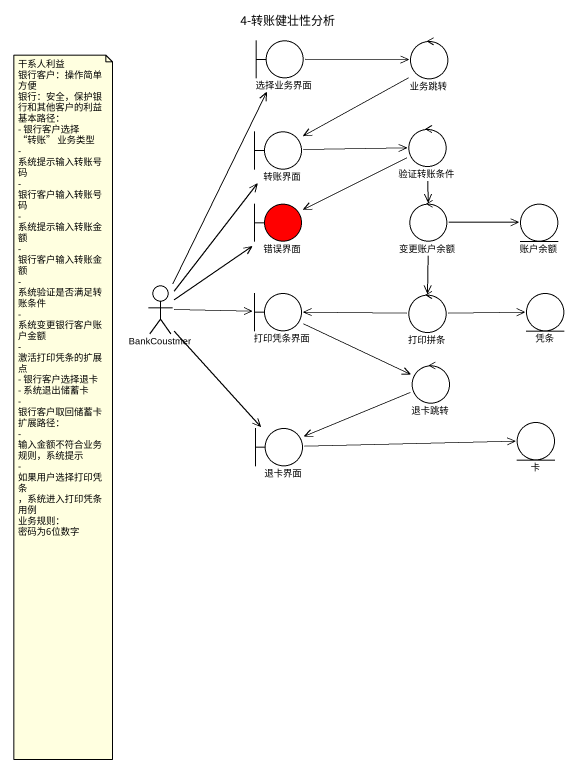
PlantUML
@startuml
title 4-转账健壮性分析
boundary 选择业务界面
control 业务跳转
boundary 转账界面
control 验证转账条件
boundary 错误界面 #FF0000
control 变更账户余额
entity 账户余额
actor BankCoustmer
boundary 打印凭条界面
control 打印拼条
entity 凭条
control 退卡跳转
boundary 退卡界面
entity 卡
选择业务界面 -right-> 业务跳转
业务跳转 --> 转账界面
转账界面 -right-> 验证转账条件
验证转账条件 -left-> 错误界面
验证转账条件 --> 变更账户余额
变更账户余额 -right-> 账户余额
变更账户余额 --> 打印拼条
BankCoustmer -up-> 选择业务界面
BankCoustmer -up-> 转账界面
BankCoustmer -up-> 错误界面
BankCoustmer -right-> 打印凭条界面
BankCoustmer --> 退卡界面
打印凭条界面 -right-> 退卡跳转
打印拼条 -left-> 打印凭条界面
打印拼条 -right-> 凭条
退卡跳转 -left-> 退卡界面
退卡界面 -right-> 卡
note as N1
  干系人利益
  银行客户：操作简单方便
  银行：安全，保护银行和其他客户的利益
  基本路径：
  - 银行客户选择 “转账” 业务类型
  - 系统提示输入转账号码
  - 银行客户输入转账号码
  - 系统提示输入转账金额
  - 银行客户输入转账金额
  - 系统验证是否满足转账条件
  - 系统变更银行客户账户金额
  - 激活打印凭条的扩展点
  - 银行客户选择退卡
  - 系统退出储蓄卡
  - 银行客户取回储蓄卡
  扩展路径：
  - 输入金额不符合业务规则，系统提示
  - 如果用户选择打印凭条 ，系统进入打印凭条用例
  业务规则：
  密码为6位数字
end note
@enduml
